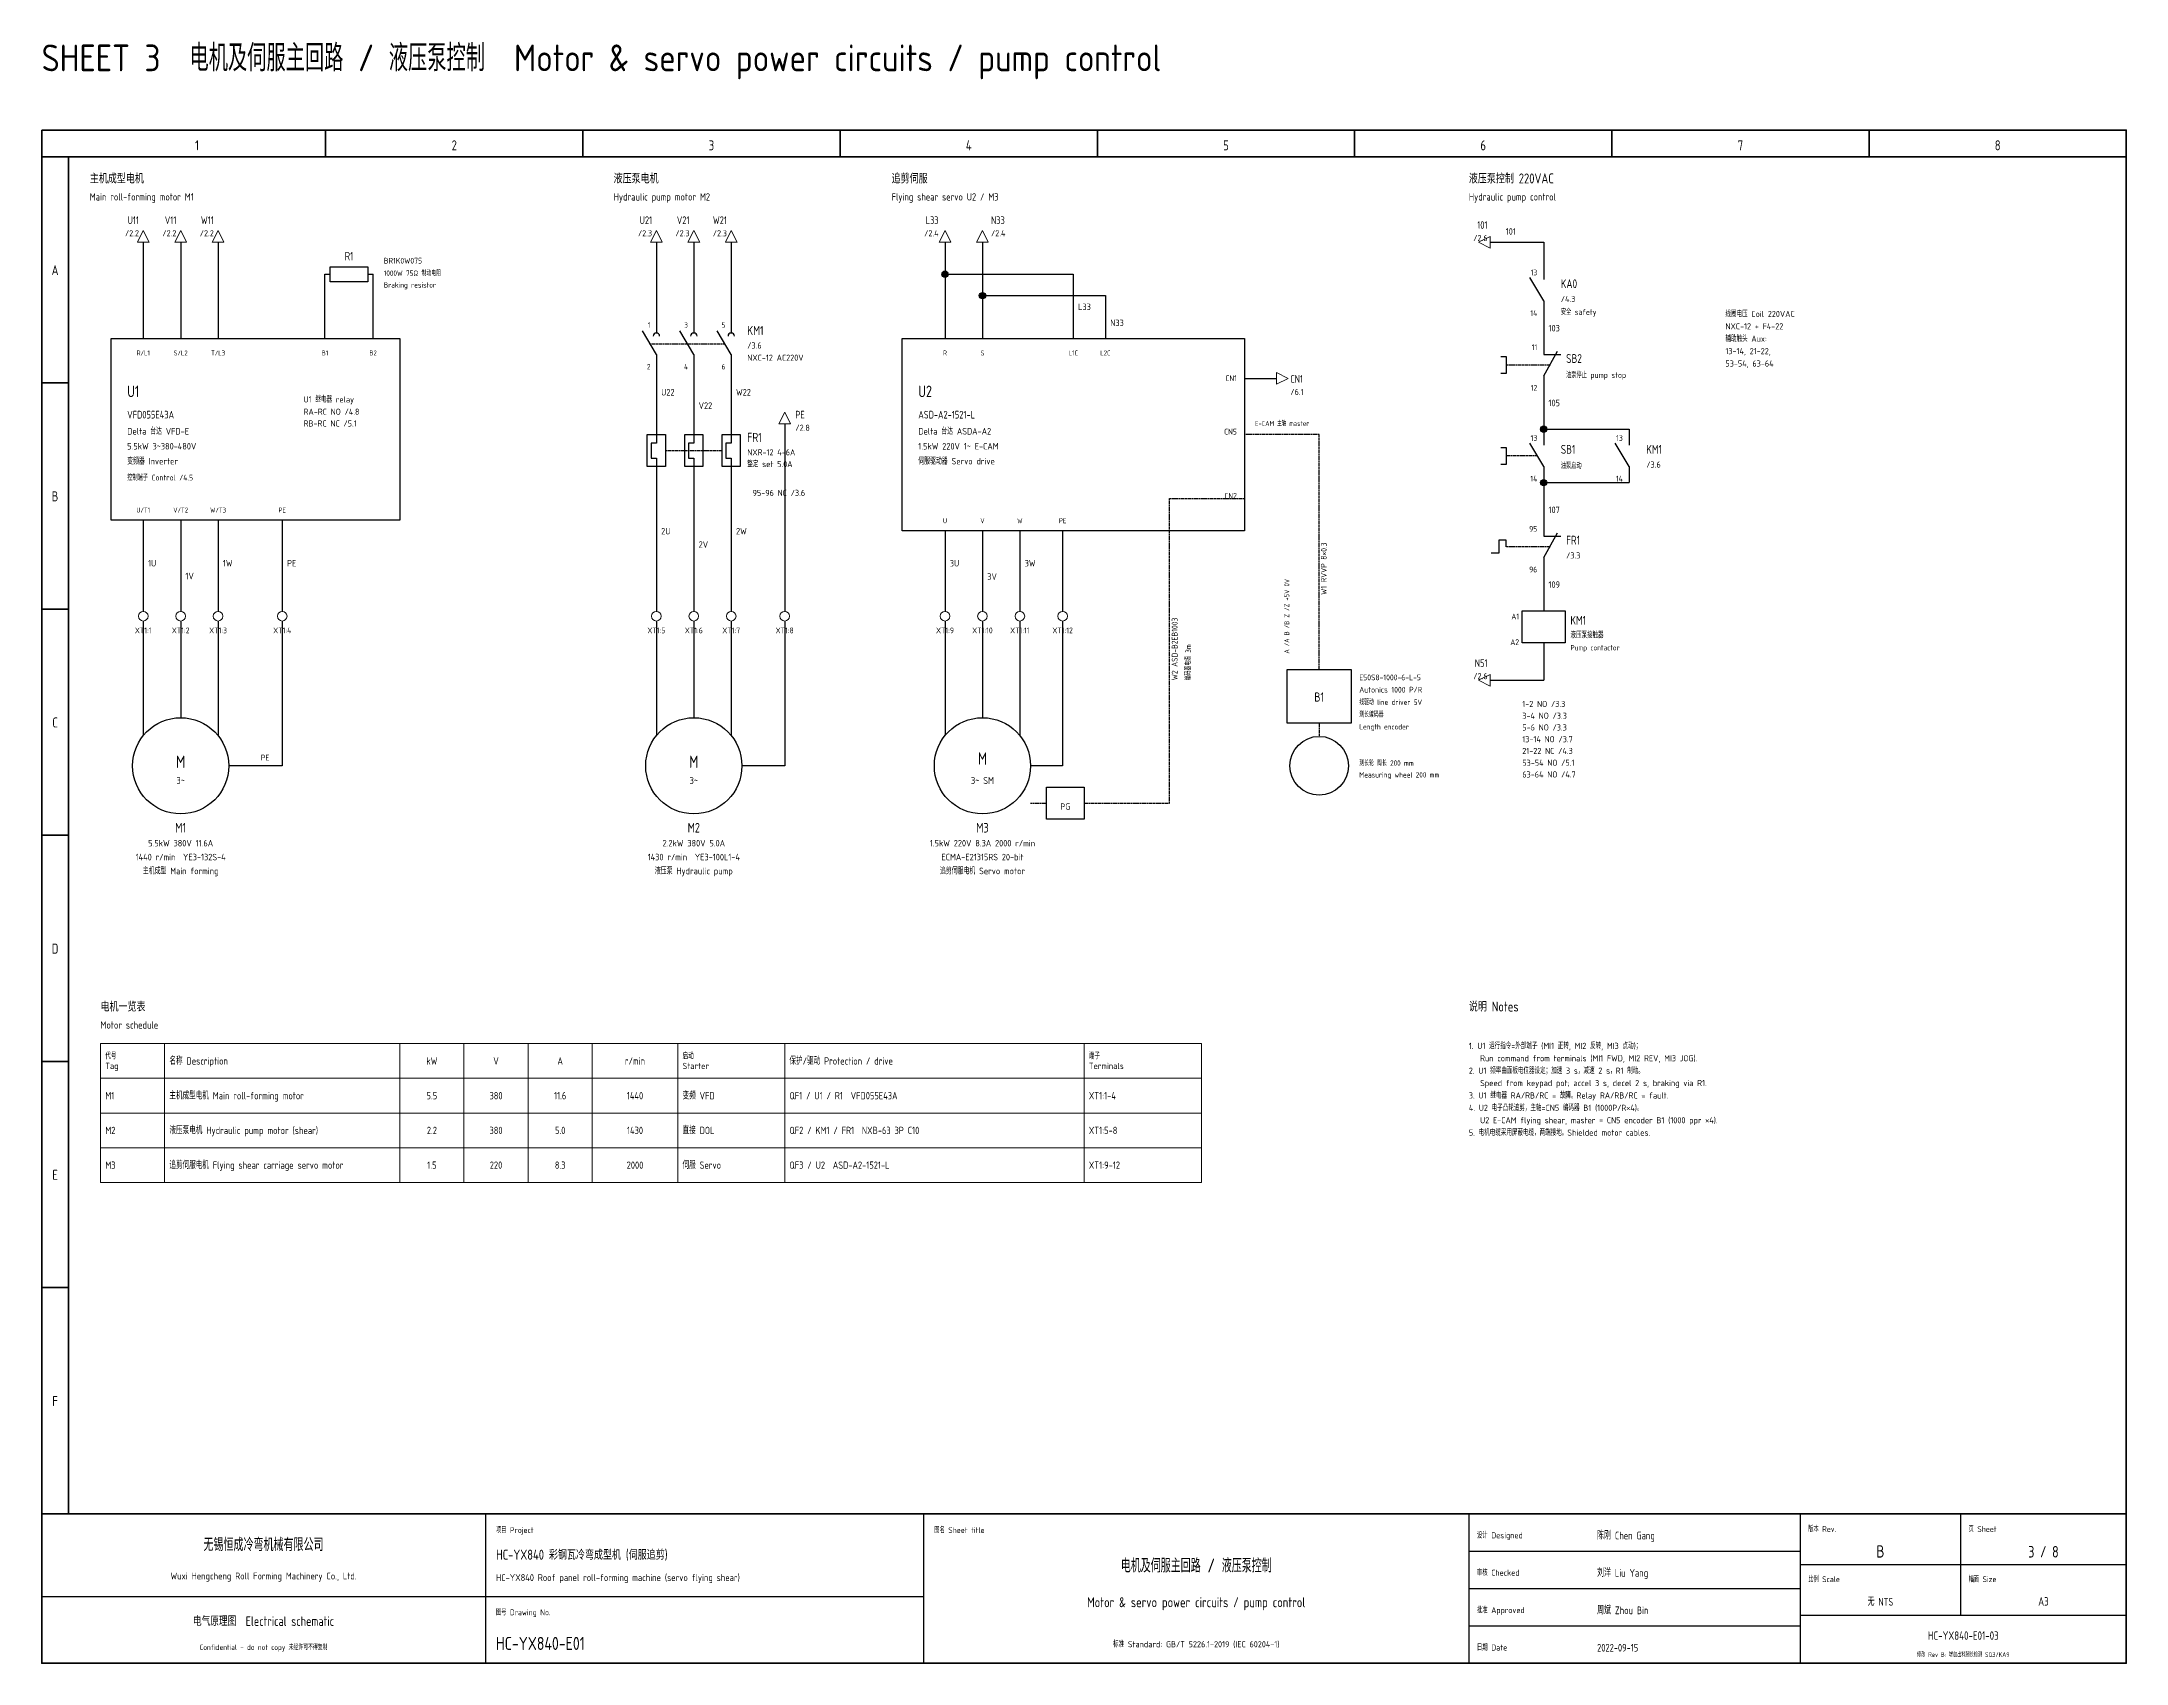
# Model space of a CAD drawing. Header units: millimetres. Extents: x 25 to 1765, y 5 to 309.
# Drawn here: x 475 to 865, y 5 to 308.5 of the extents above; entities that cross this region are included whole.
import ezdxf
from ezdxf.enums import TextEntityAlignment as Align

# ---------------------------------------------------------------- set-up
doc = ezdxf.new("R2010")
doc.units = ezdxf.units.MM
doc.header["$LTSCALE"] = 0.25
doc.linetypes.add('DASHED', pattern=[1.524, 1.27, -0.254])
for name, color, linetype, lineweight in [('FRAME', 8, 'Continuous', 50), ('NOTE', 7, 'Continuous', 18), ('PIN', 8, 'Continuous', 13), ('SYM', 7, 'Continuous', 25), ('TABLE', 8, 'Continuous', 18), ('TAG', 3, 'Continuous', 25), ('TERM', 6, 'Continuous', 18), ('TEXT', 7, 'Continuous', 18), ('TITLE', 8, 'Continuous', 25), ('WIRE', 1, 'Continuous', 30), ('WIRENO', 4, 'Continuous', 13), ('XREF', 5, 'Continuous', 13)]:
    doc.layers.add(name, color=color, linetype=linetype, lineweight=lineweight)
doc.styles.add('GB', font='gbenor.shx', dxfattribs={"bigfont": 'gbcbig.shx'})

msp = doc.modelspace()

# ---------------------------------------------------------------- hatches: boundary and pattern name
at = {"layer": 'WIRE'}
h = msp.add_hatch(color=7, dxfattribs=at)
edge = h.paths.add_edge_path()
edge.add_arc((644, 265), 0.6, 0, 360)
h = msp.add_hatch(color=7, dxfattribs=at)
edge = h.paths.add_edge_path()
edge.add_arc((651, 261), 0.6, 0, 360)
h = msp.add_hatch(color=7, dxfattribs=at)
edge = h.paths.add_edge_path()
edge.add_arc((756, 236), 0.6, 0, 360)
h = msp.add_hatch(color=7, dxfattribs=at)
edge = h.paths.add_edge_path()
edge.add_arc((756, 226), 0.6, 0, 360)

# ---------------------------------------------------------------- linework, layer by layer
at = {"layer": 'FRAME'}
for p, q in [((528.125, 292), (528.125, 287)), ((576.25, 292), (576.25, 287)), ((624.375, 292), (624.375, 287)), ((672.5, 292), (672.5, 287)), ((720.625, 292), (720.625, 287)), ((768.75, 292), (768.75, 287)), ((816.875, 292), (816.875, 287)), ((475, 287), (865, 287)), ((480, 287), (480, 33)), ((475, 244.667), (480, 244.667)), ((475, 202.333), (480, 202.333)), ((475, 160), (480, 160)), ((475, 117.667), (480, 117.667)), ((475, 75.333), (480, 75.333)), ((475, 33), (865, 33))]:
    msp.add_line(p, q, dxfattribs=at)
msp.add_lwpolyline([(475, 292), (865, 292), (865, 5), (475, 5)], close=True, dxfattribs=at)
at = {"layer": 'SYM'}
for p, q in [((756, 267), (756, 264)), ((756, 260), (753.4, 264.4)), ((756, 260), (756, 257)), ((590, 250), (587.4, 254.4)), ((590, 257), (590, 254)), ((597, 250), (594.4, 254.4)), ((597, 257), (597, 254)), ((604, 250), (601.4, 254.4)), ((604, 257), (604, 254)), ((590, 250), (590, 247)), ((597, 250), (597, 247)), ((604, 250), (604, 247)), ((756, 253), (756, 250)), ((756, 246), (758.6, 250.6)), ((756, 250), (759.2, 250)), ((756, 246), (756, 243)), ((590, 237), (590, 235)), ((597, 237), (597, 235)), ((604, 237), (604, 235)), ((756, 236), (756, 233)), ((772, 236), (772, 233)), ((756, 229), (753.4, 233.4)), ((772, 229), (769.4, 233.4)), ((590, 229), (590, 227)), ((597, 229), (597, 227)), ((604, 229), (604, 227)), ((756, 229), (756, 226)), ((772, 229), (772, 226)), ((756, 219), (756, 216)), ((756, 212), (758.6, 216.6)), ((756, 216), (759.2, 216)), ((756, 212), (756, 209)), ((756, 205), (756, 202)), ((756, 196), (756, 193))]:
    msp.add_line(p, q, dxfattribs=at)
at = {"layer": 'SYM', "linetype": 'DASHED'}
for p, q in [((588.7, 252), (602.7, 252)), ((757.3, 248), (749, 248)), ((591.7, 232), (602.3, 232)), ((754.7, 231), (749, 231)), ((757.3, 214), (749, 214)), ((714, 181), (714, 178.5)), ((660, 166), (663, 166))]:
    msp.add_line(p, q, dxfattribs=at)
at = {"layer": 'SYM'}
for points in [[(529, 266.4), (536, 266.4), (536, 263.6), (529, 263.6)], [(488, 253), (542, 253), (542, 219), (488, 219)], [(636, 253), (700, 253), (700, 217), (636, 217)], [(588.3, 235), (591.7, 235), (591.7, 229), (588.3, 229)], [(595.3, 235), (598.7, 235), (598.7, 229), (595.3, 229)], [(602.3, 235), (605.7, 235), (605.7, 229), (602.3, 229)], [(752, 202), (760, 202), (760, 196), (752, 196)], [(708, 191), (720, 191), (720, 181), (708, 181)], [(663, 169), (670, 169), (670, 163), (663, 163)]]:
    msp.add_lwpolyline(points, close=True, dxfattribs=at)
for points in [[(748, 249.6), (749, 249.6), (749, 246.4), (748, 246.4)], [(590, 235), (590, 233.4), (589, 233.4), (589, 230.6), (590, 230.6), (590, 229)], [(597, 235), (597, 233.4), (596, 233.4), (596, 230.6), (597, 230.6), (597, 229)], [(604, 235), (604, 233.4), (603, 233.4), (603, 230.6), (604, 230.6), (604, 229)], [(748, 232.6), (749, 232.6), (749, 229.4), (748, 229.4)], [(749, 214), (749, 215.2), (747.6, 215.2), (747.6, 212.8), (746.2, 212.8)]]:
    msp.add_lwpolyline(points, dxfattribs=at)
for centre, radius in [((501, 173), 9), ((597, 173), 9), ((651, 173), 9), ((714, 173), 5.5)]:
    msp.add_circle(centre, radius, dxfattribs=at)
for centre in [(590, 253.4), (597, 253.4), (604, 253.4)]:
    msp.add_arc(centre, 0.6, -360, -180, dxfattribs=at)
at = {"layer": 'TABLE'}
for p, q in [((486, 121), (692, 121)), ((486, 121), (486, 95)), ((498, 121), (498, 95)), ((542, 121), (542, 95)), ((554, 121), (554, 95)), ((566, 121), (566, 95)), ((578, 121), (578, 95)), ((594, 121), (594, 95)), ((614, 121), (614, 95)), ((670, 121), (670, 95)), ((692, 121), (692, 95)), ((486, 114.5), (692, 114.5)), ((486, 108), (692, 108)), ((486, 101.5), (692, 101.5)), ((486, 95), (692, 95))]:
    msp.add_line(p, q, dxfattribs=at)
at = {"layer": 'TERM'}
for centre in [(494, 201), (501, 201), (508, 201), (520, 201), (590, 201), (597, 201), (604, 201), (614, 201), (644, 201), (651, 201), (658, 201), (666, 201)]:
    msp.add_circle(centre, 0.9, dxfattribs=at)
at = {"layer": 'TITLE'}
for p, q in [((558, 33), (558, 5)), ((640, 33), (640, 5)), ((742, 33), (742, 5)), ((804, 33), (804, 5)), ((834, 33), (834, 14)), ((742, 26), (804, 26)), ((804, 23.5), (865, 23.5)), ((475, 17.5), (558, 17.5)), ((558, 17.5), (640, 17.5)), ((742, 19), (804, 19)), ((742, 12), (804, 12)), ((804, 14), (865, 14))]:
    msp.add_line(p, q, dxfattribs=at)
at = {"layer": 'WIRE'}
for p, q in [((494, 271), (494, 253)), ((501, 271), (501, 253)), ((508, 271), (508, 253)), ((590, 271), (590, 257)), ((597, 271), (597, 257)), ((604, 271), (604, 257)), ((644, 271), (644, 253)), ((651, 271), (651, 253)), ((746, 271), (756, 271)), ((756, 271), (756, 267)), ((528, 253), (528, 265)), ((528, 265), (529, 265)), ((536, 265), (537, 265)), ((537, 253), (537, 265)), ((644, 265), (668, 265)), ((668, 265), (668, 253)), ((651, 261), (674, 261)), ((674, 261), (674, 253)), ((756, 257), (756, 253)), ((590, 247), (590, 237)), ((597, 247), (597, 237)), ((604, 247), (604, 237)), ((700, 245.5), (706, 245.5)), ((756, 243), (756, 239)), ((756, 239), (756, 236)), ((614, 237), (614, 201.9)), ((756, 236), (772, 236)), ((590, 227), (590, 201.9)), ((597, 227), (597, 201.9)), ((604, 227), (604, 201.9)), ((756, 226), (772, 226)), ((756, 226), (756, 223)), ((756, 223), (756, 219)), ((494, 219), (494, 201.9)), ((501, 219), (501, 201.9)), ((508, 219), (508, 201.9)), ((520, 219), (520, 201.9)), ((644, 217), (644, 201.9)), ((651, 217), (651, 201.9)), ((658, 217), (658, 201.9)), ((666, 217), (666, 201.9)), ((756, 209), (756, 205)), ((494, 200.1), (494, 178.657)), ((501, 200.1), (501, 182)), ((508, 200.1), (508, 178.657)), ((520, 200.1), (520, 173)), ((590, 200.1), (590, 178.657)), ((597, 200.1), (597, 182)), ((604, 200.1), (604, 178.657)), ((614, 200.1), (614, 173)), ((644, 200.1), (644, 178.657)), ((651, 200.1), (651, 182)), ((658, 200.1), (658, 178.657)), ((666, 200.1), (666, 173)), ((756, 193), (756, 189)), ((746, 189), (756, 189)), ((520, 173), (510, 173)), ((614, 173), (606, 173)), ((666, 173), (660, 173))]:
    msp.add_line(p, q, dxfattribs=at)
at = {"layer": 'WIRE', "linetype": 'DASHED'}
for points in [[(714, 191), (714, 235), (700, 235)], [(670, 166), (686, 166), (686, 223), (700, 223)]]:
    msp.add_lwpolyline(points, dxfattribs=at)
at = {"layer": 'WIRE'}
for centre in [(644, 265), (651, 261), (756, 236), (756, 226)]:
    msp.add_circle(centre, 0.6, dxfattribs=at)
at = {"layer": 'XREF'}
for points in [[(494, 273.2), (492.9, 271), (495.1, 271)], [(501, 273.2), (499.9, 271), (502.1, 271)], [(508, 273.2), (506.9, 271), (509.1, 271)], [(590, 273.2), (588.9, 271), (591.1, 271)], [(597, 273.2), (595.9, 271), (598.1, 271)], [(604, 273.2), (602.9, 271), (605.1, 271)], [(644, 273.2), (642.9, 271), (645.1, 271)], [(651, 273.2), (649.9, 271), (652.1, 271)], [(743.8, 271), (746, 272.1), (746, 269.9)], [(708.2, 245.5), (706, 246.6), (706, 244.4)], [(614, 239.2), (612.9, 237), (615.1, 237)], [(743.8, 189), (746, 190.1), (746, 187.9)]]:
    msp.add_lwpolyline(points, close=True, dxfattribs=at)

# ---------------------------------------------------------------- texts
at = {"layer": 'FRAME', "style": 'GB', "width": 0.9}
for s, p in [('1', (504.062, 288.2)), ('2', (552.188, 288.2)), ('3', (600.312, 288.2)), ('4', (648.438, 288.2)), ('5', (696.562, 288.2)), ('6', (744.688, 288.2)), ('7', (792.812, 288.2)), ('8', (840.938, 288.2)), ('A', (477.5, 264.833)), ('B', (477.5, 222.5)), ('C', (477.5, 180.167)), ('D', (477.5, 137.833)), ('E', (477.5, 95.5)), ('F', (477.5, 53.167))]:
    msp.add_text(s, height=1.872, dxfattribs=at).set_placement(p, align=Align.CENTER)
at = {"layer": 'NOTE', "style": 'GB', "width": 0.9}
for s, height, p in [('主机成型电机', 1.872, (484, 282)), ('液压泵电机', 1.872, (582, 282)), ('追剪伺服', 1.872, (634, 282)), ('液压泵控制 220VAC', 1.872, (742, 282)), ('Main roll-forming motor M1', 1.368, (484, 278.8)), ('Hydraulic pump motor M2', 1.368, (582, 278.8)), ('Flying shear servo U2 / M3', 1.368, (634, 278.8)), ('Hydraulic pump control', 1.368, (742, 278.8)), ('线圈电压 Coil 220VAC', 1.152, (790, 257)), ('辅助触头 Aux:', 1.152, (790, 252.36)), ('NXC-12 + F4-22', 1.152, (790, 254.68)), ('13-14, 21-22,', 1.152, (790, 250.04)), ('53-54, 63-64', 1.152, (790, 247.72)), ('电机一览表', 1.872, (486, 127)), ('说明 Notes', 1.872, (742, 127)), ('Motor schedule', 1.368, (486, 123.8)), ('1. U1 运行指令=外部端子 (MI1 正转, MI2 反转, MI3 点动)；', 1.152, (742, 120)), ('   Run command from terminals (MI1 FWD, MI2 REV, MI3 JOG).', 1.152, (742, 117.68)), ('2. U1 频率由面板电位器设定；加速 3 s，减速 2 s，R1 制动。', 1.152, (742, 115.36)), ('   Speed from keypad pot; accel 3 s, decel 2 s, braking via R1.', 1.152, (742, 113.04)), ('3. U1 继电器 RA/RB/RC = 故障。Relay RA/RB/RC = fault.', 1.152, (742, 110.72)), ('4. U2 电子凸轮追剪，主轴=CN5 编码器 B1 (1000P/R×4)。', 1.152, (742, 108.4)), ('   U2 E-CAM flying shear, master = CN5 encoder B1 (1000 ppr ×4).', 1.152, (742, 106.08)), ('5. 电机电缆采用屏蔽电缆，两端接地。Shielded motor cables.', 1.152, (742, 103.76))]:
    msp.add_text(s, height=height, dxfattribs=at).set_placement(p)
at = {"layer": 'PIN', "style": 'GB', "width": 0.9}
for s, height, p in [('13', 1.08, (754.8, 264.8)), ('14', 1.08, (754.8, 257.2)), ('1', 1.008, (588.9, 255)), ('3', 1.008, (595.9, 255)), ('5', 1.008, (602.9, 255)), ('11', 1.08, (754.8, 250.8)), ('2', 1.008, (588.9, 247.2)), ('4', 1.008, (595.9, 247.2)), ('6', 1.008, (602.9, 247.2)), ('CN1', 1.08, (698.6, 245)), ('12', 1.08, (754.8, 243.2)), ('CN5', 1.08, (698.6, 235)), ('13', 1.08, (754.8, 233.8)), ('13', 1.08, (770.8, 233.8)), ('14', 1.08, (754.8, 226.2)), ('14', 1.08, (770.8, 226.2)), ('CN2', 1.08, (698.6, 223)), ('95', 1.08, (754.8, 216.8)), ('96', 1.08, (754.8, 209.2)), ('A1', 1.08, (751.4, 200.4)), ('A2', 1.08, (751.4, 195.6))]:
    msp.add_text(s, height=height, dxfattribs=at).set_placement(p, align=Align.RIGHT)
for s, p in [('R/L1', (494, 249.8)), ('S/L2', (501, 249.8)), ('T/L3', (508, 249.8)), ('B1', (528, 249.8)), ('B2', (537, 249.8)), ('R', (644, 249.8)), ('S', (651, 249.8)), ('L1C', (668, 249.8)), ('L2C', (674, 249.8)), ('U/T1', (494, 220.4)), ('V/T2', (501, 220.4)), ('W/T3', (508, 220.4)), ('PE', (520, 220.4)), ('U', (644, 218.4)), ('V', (651, 218.4)), ('W', (658, 218.4)), ('PE', (666, 218.4))]:
    msp.add_text(s, height=0.936, dxfattribs=at).set_placement(p, align=Align.CENTER)
at = {"layer": 'SYM', "style": 'GB', "width": 0.9}
for s, height, p in [('M', 2.304, (651, 173.2)), ('M', 2.304, (501, 172.6)), ('M', 2.304, (597, 172.6)), ('3~', 1.296, (501, 169.6)), ('3~', 1.296, (597, 169.6)), ('3~ SM', 1.296, (651, 169.6)), ('PG', 1.152, (666.5, 164.8))]:
    msp.add_text(s, height=height, dxfattribs=at).set_placement(p, align=Align.CENTER)
at = {"layer": 'TABLE', "style": 'GB', "width": 0.9}
for s, height, p in [('代号', 1.163, (486.9, 118.097)), ('Tag', 1.163, (486.9, 116.24)), ('名称 Description', 1.368, (498.9, 117.066)), ('启动', 1.163, (594.9, 118.097)), ('Starter', 1.163, (594.9, 116.24)), ('保护/驱动 Protection / drive', 1.368, (614.9, 117.066)), ('端子', 1.163, (670.9, 118.097)), ('Terminals', 1.163, (670.9, 116.24)), ('M1', 1.368, (486.9, 110.566)), ('主机成型电机 Main roll-forming motor', 1.368, (498.9, 110.566)), ('变频 VFD', 1.368, (594.9, 110.566)), ('QF1 / U1 / R1  VFD055E43A', 1.368, (614.9, 110.566)), ('XT1:1-4', 1.368, (670.9, 110.566)), ('M2', 1.368, (486.9, 104.066)), ('液压泵电机 Hydraulic pump motor (shear)', 1.368, (498.9, 104.066)), ('直接 DOL', 1.368, (594.9, 104.066)), ('QF2 / KM1 / FR1  NXB-63 3P C10', 1.368, (614.9, 104.066)), ('XT1:5-8', 1.368, (670.9, 104.066)), ('M3', 1.368, (486.9, 97.566)), ('追剪伺服电机 Flying shear carriage servo motor', 1.368, (498.9, 97.566)), ('伺服 Servo', 1.368, (594.9, 97.566)), ('QF3 / U2  ASD-A2-1521-L', 1.368, (614.9, 97.566)), ('XT1:9-12', 1.368, (670.9, 97.566))]:
    msp.add_text(s, height=height, dxfattribs=at).set_placement(p)
for s, p in [('kW', (548, 117.066)), ('V', (560, 117.066)), ('A', (572, 117.066)), ('r/min', (586, 117.066)), ('5.5', (548, 110.566)), ('380', (560, 110.566)), ('11.6', (572, 110.566)), ('1440', (586, 110.566)), ('2.2', (548, 104.066)), ('380', (560, 104.066)), ('5.0', (572, 104.066)), ('1430', (586, 104.066)), ('1.5', (548, 97.566)), ('220', (560, 97.566)), ('8.3', (572, 97.566)), ('2000', (586, 97.566))]:
    msp.add_text(s, height=1.368, dxfattribs=at).set_placement(p, align=Align.CENTER)
at = {"layer": 'TAG', "style": 'GB', "width": 0.9}
for s, height, p in [('R1', 1.584, (532.5, 267.6)), ('B1', 1.728, (714, 185)), ('M1', 1.8, (501, 160.5)), ('M2', 1.8, (597, 160.5)), ('M3', 1.8, (651, 160.5))]:
    msp.add_text(s, height=height, dxfattribs=at).set_placement(p, align=Align.CENTER)
for s, height, p in [('KA0', 1.656, (759.2, 262.4)), ('KM1', 1.728, (607, 253.6)), ('SB2', 1.656, (760.2, 248.4)), ('U1', 2.16, (491, 242)), ('U2', 2.16, (639, 242)), ('FR1', 1.728, (607, 233.6)), ('SB1', 1.656, (759.2, 231.4)), ('KM1', 1.656, (775.2, 231.4)), ('FR1', 1.656, (760.2, 214.4)), ('KM1', 1.656, (761, 199.4))]:
    msp.add_text(s, height=height, dxfattribs=at).set_placement(p)
at = {"layer": 'TERM', "style": 'GB', "width": 0.9}
for s, p in [('XT1:1', (494, 197.8)), ('XT1:2', (501, 197.8)), ('XT1:3', (508, 197.8)), ('XT1:4', (520, 197.8)), ('XT1:5', (590, 197.8)), ('XT1:6', (597, 197.8)), ('XT1:7', (604, 197.8)), ('XT1:8', (614, 197.8)), ('XT1:9', (644, 197.8)), ('XT1:10', (651, 197.8)), ('XT1:11', (658, 197.8)), ('XT1:12', (666, 197.8))]:
    msp.add_text(s, height=1.08, dxfattribs=at).set_placement(p, align=Align.CENTER)
at = {"layer": 'TEXT', "style": 'GB', "width": 0.9}
for s, height, p in [('1000W 75Ω 制动电阻', 1.008, (539, 264.7)), ('BR1K0W075', 1.08, (539, 267)), ('Braking resistor', 1.008, (539, 262.5)), ('安全 safety', 1.08, (759.2, 257.4)), ('NXC-12 AC220V', 1.152, (607, 248.8)), ('油泵停止 pump stop', 1.08, (760.2, 245.6)), ('VFD055E43A', 1.44, (491, 238)), ('ASD-A2-1521-L', 1.44, (639, 238)), ('Delta 台达 VFD-E', 1.224, (491, 235)), ('Delta 台达 ASDA-A2', 1.224, (639, 235)), ('E-CAM 主轴 master', 0.936, (702, 236.6)), ('变频器 Inverter', 1.224, (491, 229.4)), ('5.5kW 3~380-480V', 1.224, (491, 232.2)), ('整定 set 5.0A', 1.152, (607, 228.9)), ('NXR-12 4-6A', 1.152, (607, 231.1)), ('伺服驱动器 Servo drive', 1.224, (639, 229.4)), ('1.5kW 220V 1~ E-CAM', 1.224, (639, 232.2)), ('油泵启动', 1.08, (759.2, 228.6)), ('液压泵接触器', 1.152, (761, 196.9)), ('Pump contactor', 1.008, (761, 194.6)), ('Autonics 1000 P/R', 1.08, (721.5, 186.7)), ('E50S8-1000-6-L-5', 1.08, (721.5, 189)), ('线驱动 line driver 5V', 1.008, (721.5, 184.4)), ('测长编码器', 1.008, (721.5, 182.1)), ('Length encoder', 1.008, (721.5, 179.8)), ('测长轮 周长 200 mm', 1.008, (721.5, 173)), ('Measuring wheel 200 mm', 1.008, (721.5, 170.8))]:
    msp.add_text(s, height=height, dxfattribs=at).set_placement(p)
for s, height, p in [('W1 RVVP 8×0.3', 1.08, (715.4, 205)), ('A /A B /B Z /Z +5V 0V', 0.936, (708.4, 194)), ('W2 ASD-B2EB1003', 1.08, (687.5, 189)), ('编码器电缆 3m', 1.008, (690, 189))]:
    msp.add_text(s, height=height, rotation=90, dxfattribs=at).set_placement(p)
for s, p in [('1440 r/min  YE3-132S-4', (501, 155.3)), ('5.5kW 380V 11.6A', (501, 157.9)), ('1430 r/min  YE3-100L1-4', (597, 155.3)), ('2.2kW 380V 5.0A', (597, 157.9)), ('1.5kW 220V 8.3A 2000 r/min', (651, 157.9)), ('ECMA-E21315RS 20-bit', (651, 155.3)), ('主机成型 Main forming', (501, 152.7)), ('液压泵 Hydraulic pump', (597, 152.7)), ('追剪伺服电机 Servo motor', (651, 152.7))]:
    msp.add_text(s, height=1.224, dxfattribs=at).set_placement(p, align=Align.CENTER)
at = {"layer": 'TITLE', "style": 'GB'}
msp.add_text('SHEET 3  电机及伺服主回路 / 液压泵控制  Motor & servo power circuits / pump control', height=5, dxfattribs=at).set_placement((475, 303))
at = {"layer": 'TITLE', "style": 'GB', "width": 0.9}
for s, height, p in [('无锡恒成冷弯机械有限公司', 2.448, (516.5, 26)), ('电机及伺服主回路 / 液压泵控制', 2.592, (691, 22)), ('B', 2.304, (819, 24.8)), ('3 / 8', 2.16, (849.5, 24.8)), ('Wuxi Hengcheng Roll Forming Machinery Co., Ltd.', 1.296, (516.5, 20.7)), ('Motor & servo power circuits / pump control', 1.872, (691, 15.5)), ('无 NTS', 1.44, (819, 15.8)), ('A3', 1.584, (849.5, 15.8)), ('电气原理图  Electrical schematic', 1.8, (516.5, 12)), ('Confidential - do not copy 未经许可不得复制', 1.008, (516.5, 7.5)), ('标准 Standard: GB/T 5226.1-2019 (IEC 60204-1)', 1.152, (691, 8)), ('HC-YX840-E01-03', 1.584, (834.5, 9.4)), ('修改 Rev B: 增加出料超长检测 SQ3/KA9', 0.864, (834.5, 6.2))]:
    msp.add_text(s, height=height, dxfattribs=at).set_placement(p, align=Align.CENTER)
for s, height, p in [('项目 Project', 1.08, (560, 29.4)), ('图名 Sheet title', 1.08, (642, 29.4)), ('设计 Designed', 1.116, (743.5, 28.4)), ('陈刚 Chen Gang', 1.44, (766, 28.2)), ('版本 Rev.', 1.08, (805.5, 29.6)), ('页 Sheet', 1.08, (835.5, 29.6)), ('HC-YX840 彩钢瓦冷弯成型机 (伺服追剪)', 1.872, (560, 24.4)), ('HC-YX840 Roof panel roll-forming machine (servo flying shear)', 1.296, (560, 20.4)), ('审核 Checked', 1.116, (743.5, 21.4)), ('刘洋 Liu Yang', 1.44, (766, 21.2)), ('比例 Scale', 1.08, (805.5, 20.2)), ('幅面 Size', 1.08, (835.5, 20.2)), ('批准 Approved', 1.116, (743.5, 14.4)), ('周斌 Zhou Bin', 1.44, (766, 14.2)), ('图号 Drawing No.', 1.08, (560, 14)), ('HC-YX840-E01', 2.448, (560, 7.5)), ('日期 Date', 1.116, (743.5, 7.4)), ('2022-09-15', 1.44, (766, 7.2))]:
    msp.add_text(s, height=height, dxfattribs=at).set_placement(p)
at = {"layer": 'WIRENO', "style": 'GB', "width": 0.9}
for s, height, p in [('101', 1.224, (748.9, 272.4)), ('L33', 1.224, (668.9, 258.3)), ('N33', 1.224, (674.9, 255.3)), ('103', 1.224, (756.9, 254.3)), ('U22', 1.224, (590.9, 242.3)), ('W22', 1.224, (604.9, 242.3)), ('V22', 1.224, (597.9, 239.8)), ('105', 1.224, (756.9, 240.3)), ('107', 1.224, (756.9, 220.3)), ('2U', 1.224, (590.9, 216.3)), ('2V', 1.224, (597.9, 213.8)), ('2W', 1.224, (604.9, 216.3)), ('1U', 1.224, (494.9, 210.3)), ('1W', 1.224, (508.9, 210.3)), ('PE', 1.224, (520.9, 210.3)), ('3U', 1.224, (644.9, 210.3)), ('3W', 1.224, (658.9, 210.3)), ('1V', 1.224, (501.9, 207.9)), ('3V', 1.224, (651.9, 207.8)), ('109', 1.224, (756.9, 206.3)), ('PE', 1.08, (516, 174))]:
    msp.add_text(s, height=height, dxfattribs=at).set_placement(p)
at = {"layer": 'XREF', "style": 'GB', "width": 0.9}
for s, height, p in [('/2.2', 1.152, (493.2, 272.1)), ('U11', 1.44, (493.2, 274.4)), ('V11', 1.44, (500.2, 274.4)), ('/2.2', 1.152, (500.2, 272.1)), ('W11', 1.44, (507.2, 274.4)), ('/2.2', 1.152, (507.2, 272.1)), ('U21', 1.44, (589.2, 274.4)), ('/2.3', 1.152, (589.2, 272.1)), ('V21', 1.44, (596.2, 274.4)), ('/2.3', 1.152, (596.2, 272.1)), ('W21', 1.44, (603.2, 274.4)), ('/2.3', 1.152, (603.2, 272.1)), ('L33', 1.44, (642.8, 274.4)), ('/2.4', 1.152, (642.8, 272.1)), ('101', 1.44, (745.5, 273.5)), ('/2.6', 1.152, (745.5, 271.2)), ('N51', 1.44, (745.5, 191.5)), ('/2.6', 1.152, (745.5, 189.2))]:
    msp.add_text(s, height=height, dxfattribs=at).set_placement(p, align=Align.RIGHT)
for s, height, p in [('/2.4', 1.152, (652.6, 272.1)), ('N33', 1.44, (652.6, 274.4)), ('/4.3', 1.152, (759.2, 259.8)), ('/3.6', 1.152, (607, 251.1)), ('CN1', 1.44, (708.6, 244.7)), ('U1 继电器 relay', 1.152, (524, 241)), ('U1 继电器 relay', 1.152, (524, 241)), ('/6.1', 1.152, (708.6, 242.4)), ('RA-RC NO /4.8', 1.152, (524, 238.7)), ('RA-RC NO /4.8', 1.152, (524, 238.7)), ('PE', 1.44, (616, 238)), ('RB-RC NC /5.1', 1.152, (524, 236.5)), ('RB-RC NC /5.1', 1.152, (524, 236.5)), ('/2.8', 1.152, (616, 235.7)), ('控制端子 Control /4.5', 1.08, (491, 226.4)), ('/3.6', 1.152, (775.2, 228.8)), ('95-96 NC /3.6', 1.152, (608, 223.5)), ('95-96 NC /3.6', 1.152, (608, 223.5)), ('/3.3', 1.152, (760.2, 211.8)), ('1-2 NO /3.3', 1.152, (752, 184)), ('1-2 NO /3.3', 1.152, (752, 184)), ('3-4 NO /3.3', 1.152, (752, 181.8)), ('3-4 NO /3.3', 1.152, (752, 181.8)), ('5-6 NO /3.3', 1.152, (752, 179.6)), ('5-6 NO /3.3', 1.152, (752, 179.6)), ('13-14 NO /3.7', 1.152, (752, 177.4)), ('13-14 NO /3.7', 1.152, (752, 177.4)), ('21-22 NC /4.3', 1.152, (752, 175.2)), ('21-22 NC /4.3', 1.152, (752, 175.2)), ('53-54 NO /5.1', 1.152, (752, 173)), ('53-54 NO /5.1', 1.152, (752, 173)), ('63-64 NO /4.7', 1.152, (752, 170.8)), ('63-64 NO /4.7', 1.152, (752, 170.8))]:
    msp.add_text(s, height=height, dxfattribs=at).set_placement(p)

doc.saveas('drawing.dxf')
